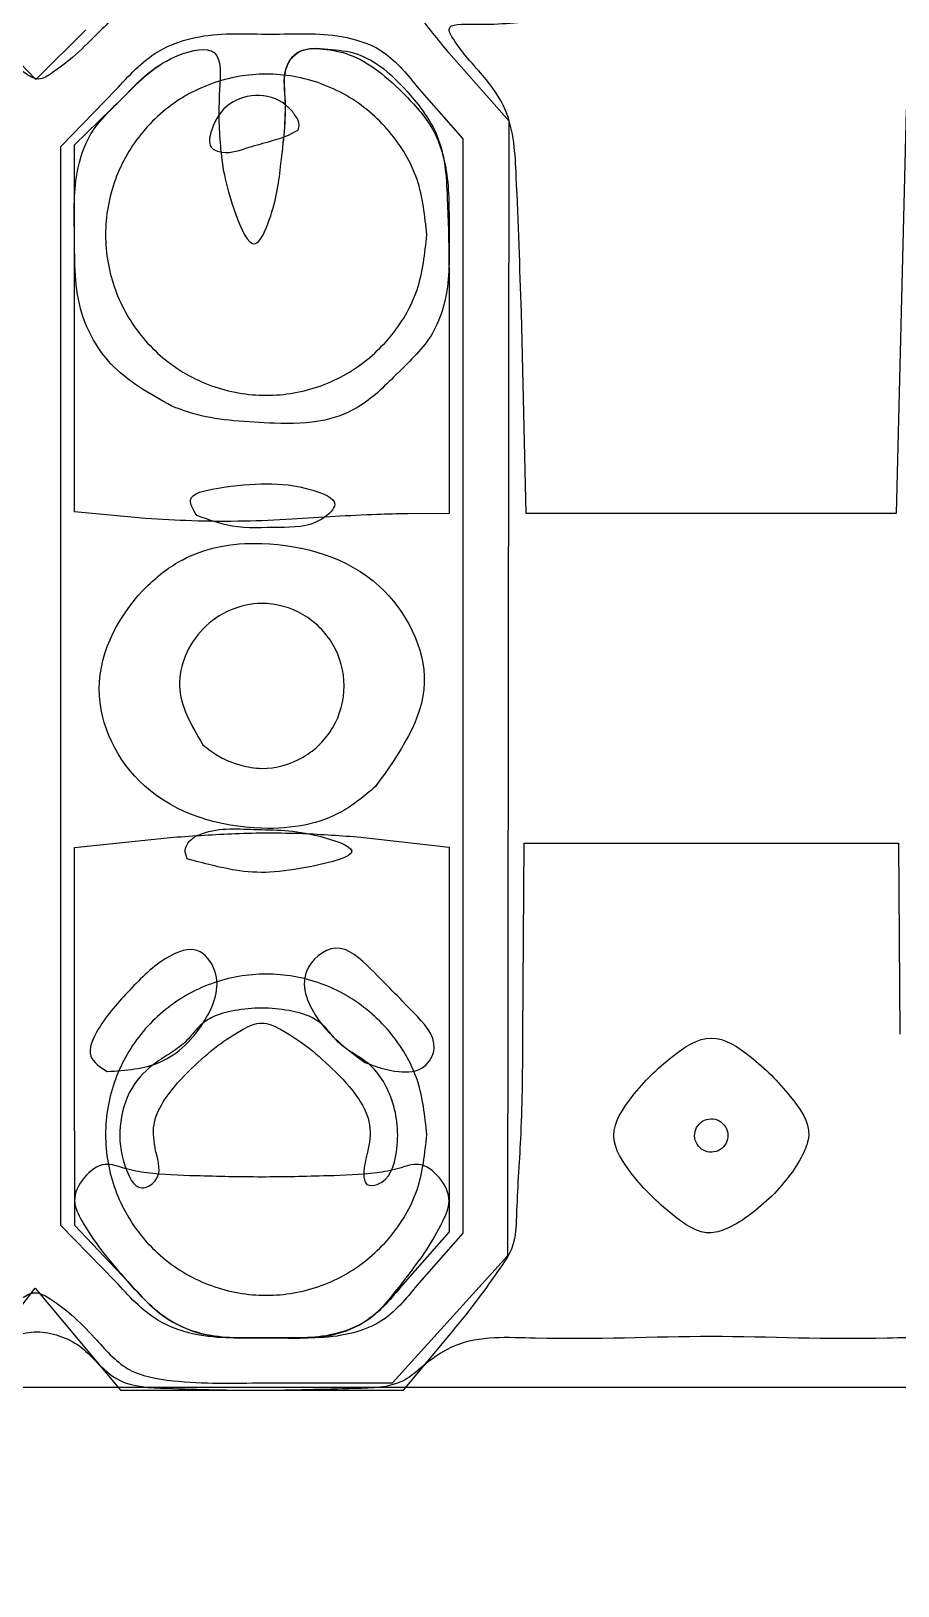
# Model space of a CAD drawing. Extents: x 15.9 to 97.5, y 243.5 to 291.3.
# Drawn here: x 66.49 to 71.39, y 252.88 to 261.66 of the extents above; entities that cross this region are included whole.
import ezdxf

# ---------------------------------------------------------------- set-up
doc = ezdxf.new("R2010")
doc.units = 0
for name, color, linetype in [('black', 7, 'CONTINUOUS'), ('blue', 7, 'CONTINUOUS'), ('drawing', 7, 'CONTINUOUS'), ('red', 7, 'CONTINUOUS')]:
    doc.layers.add(name, color=color, linetype=linetype)

msp = doc.modelspace()

# ---------------------------------------------------------------- linework, layer by layer
at = {"layer": 'black', "color": 7}
for points in [[(67.286809, 259.543313)], [(67.427876, 258.92601)], [(67.373679, 256.985583)], [(68.377016, 255.835941)], [(66.922202, 255.784251)], [(67.038875, 254.597329)]]:
    msp.add_lwpolyline(points, close=True, dxfattribs=at)
for points, knots in [([(67.286809, 259.543308), (67.162338, 259.612358), (66.940287, 259.735541), (66.734657, 260.095811), (66.739898, 260.477891), (66.728364, 260.820165), (66.818123, 261.107177), (67.050916, 261.316744), (67.229363, 261.518809), (67.577935, 261.592769), (67.54651, 261.265849), (67.557283, 260.976081), (67.601322, 260.726048), (67.748973, 260.378054), (67.87661, 260.67696), (67.902922, 260.918568), (67.940845, 261.220463), (67.911602, 261.442272), (68.002562, 261.569366), (68.147838, 261.564474), (68.302034, 261.535362), (68.4618, 261.438172), (68.620419, 261.290561), (68.778479, 261.111424), (68.857494, 260.836635), (68.849351, 260.52514), (68.861533, 260.211757), (68.765179, 259.924164), (68.56569, 259.73598), (68.380887, 259.544487), (68.131296, 259.443981), (67.884046, 259.444196), (67.643269, 259.457684), (67.446551, 259.484219), (67.333595, 259.526006), (67.286809, 259.543313)], [0, 0, 0, 0, 0.419964, 0.749201, 1.183314, 1.544712, 1.777287, 2.057359, 2.451323, 2.646793, 2.862263, 3.196064, 3.569085, 3.771983, 3.929952, 4.25568, 4.627429, 4.80628, 4.906376, 5.049862, 5.200841, 5.384347, 5.596233, 5.854354, 6.086785, 6.432852, 6.787255, 7.022565, 7.31441, 7.596657, 7.814657, 8.099, 8.329476, 8.540683, 8.690015, 8.690015, 8.690015, 8.690015]), ([(67.427876, 258.926015), (67.408189, 258.957731), (67.354684, 259.043928), (67.60698, 259.09523), (67.815646, 259.109905), (68.023991, 259.097), (68.256264, 259.006499), (68.088552, 258.854461), (67.888603, 258.863202), (67.642751, 258.846563), (67.493353, 258.901801), (67.427876, 258.92601)], [0, 0, 0, 0, 0.093812, 0.254958, 0.539959, 0.803195, 0.949663, 1.061078, 1.30657, 1.572741, 1.780412, 1.780412, 1.780412, 1.780412]), ([(67.373679, 256.985589), (67.367416, 257.002802), (67.354648, 257.037892), (67.385943, 257.093299), (67.512387, 257.165407), (67.787491, 257.145767), (68.023368, 257.153427), (68.413551, 257.021493), (67.954157, 256.908335), (67.704526, 256.897191), (67.466882, 256.960682), (67.373679, 256.985583)], [0, 0, 0, 0, 0.052666, 0.107359, 0.172424, 0.48287, 0.857044, 1.055305, 1.297425, 1.729902, 2.008963, 2.008963, 2.008963, 2.008963]), ([(66.922202, 255.784251), (66.881962, 255.809737), (66.79148, 255.867043), (66.890775, 256.076948), (67.048836, 256.24385), (67.215937, 256.420509), (67.436452, 256.505809), (67.581487, 256.31029), (67.480865, 256.039555), (67.248131, 255.80598), (67.025491, 255.791137), (66.922202, 255.784251)], [0, 0, 0, 0, 0.126605, 0.284679, 0.568214, 0.859695, 1.022338, 1.177177, 1.459468, 1.80783, 2.109307, 2.109307, 2.109307, 2.109307]), ([(68.377016, 255.835941), (68.284225, 255.90408), (68.116139, 256.027511), (67.977197, 256.333858), (68.223472, 256.544402), (68.452057, 256.324967), (68.613776, 256.156235), (68.808206, 255.957371), (68.716603, 255.785465), (68.546054, 255.77374), (68.438919, 255.813162), (68.377016, 255.835941)], [0, 0, 0, 0, 0.350964, 0.635756, 0.846655, 1.079271, 1.422358, 1.657013, 1.773226, 1.919, 2.118505, 2.118505, 2.118505, 2.118505]), ([(67.038875, 254.597329), (66.986524, 254.656077), (66.890302, 254.764055), (66.790331, 254.914202), (66.715612, 255.059788), (66.782208, 255.19001), (66.898954, 255.281318), (67.026161, 255.230315), (67.194414, 255.201838), (67.454921, 255.193244), (67.794808, 255.185109), (68.134698, 255.193234), (68.395199, 255.20186), (68.563528, 255.230293), (68.690923, 255.281563), (68.808352, 255.188903), (68.872957, 255.059268), (68.808496, 254.913695), (68.722437, 254.762584), (68.578135, 254.577144), (68.426199, 254.375951), (68.146343, 254.265987), (67.836343, 254.287563), (67.52177, 254.268137), (67.232605, 254.380055), (67.109309, 254.518336), (67.038875, 254.597329)], [0, 0, 0, 0, 0.234615, 0.431223, 0.552184, 0.692698, 0.832739, 0.947664, 1.073535, 1.351723, 1.72345, 2.095175, 2.373363, 2.499237, 2.614365, 2.754834, 2.896692, 3.016391, 3.205191, 3.42647, 3.720692, 3.942884, 4.293636, 4.644425, 4.879518, 5.192751, 5.192751, 5.192751, 5.192751]), ([(64.083596, 245.869596), (64.045801, 246.586712), (63.939344, 248.606617), (64.425115, 251.117943), (63.606723, 253.490444), (64.149653, 254.022633), (64.157951, 254.090714), (64.141771, 254.161544), (64.096653, 254.287536), (64.257854, 254.250597), (64.312438, 254.127145), (64.488554, 254.003275), (64.8165, 253.991013), (65.260866, 253.978486), (65.696847, 253.991149), (66.042329, 254.002252), (66.18381, 254.136784), (66.280992, 254.240229), (66.398038, 254.294615), (66.524819, 254.322908), (66.6516, 254.294615), (66.768648, 254.240229), (66.865825, 254.136786), (67.007332, 254.002234), (67.352568, 253.991287), (67.791724, 253.9774), (68.230435, 253.994089), (68.572385, 253.998352), (68.729085, 254.146506), (68.958569, 254.297345), (69.532154, 254.261811), (70.334819, 254.306424), (71.137483, 254.261811), (71.711069, 254.297343), (71.940552, 254.146506), (72.097259, 253.998351), (72.439159, 253.994116), (72.878252, 253.97719), (73.316072, 253.991909), (73.663805, 254.001303), (73.831695, 254.169536), (74.005789, 254.317164), (74.282252, 254.318519), (74.455088, 254.172441), (74.611937, 254.017114), (74.890658, 253.978875), (75.217327, 253.951569), (75.579444, 253.947299), (75.876166, 253.961017), (76.105379, 253.998842), (76.256235, 254.052138), (76.381664, 254.058703), (77.054369, 253.60473), (76.213036, 250.932535), (76.130449, 249.134866), (77.157614, 245.863407), (76.19938, 245.84284), (75.809275, 245.8667), (75.24468, 245.915827), (74.700601, 245.954143), (74.266624, 245.995606), (73.451526, 245.725843), (71.540413, 245.877839), (69.131697, 245.879217), (67.221863, 245.722868), (66.41488, 245.99165), (66.003934, 245.954449), (65.375554, 245.902061), (64.755143, 245.871788), (64.278613, 245.779046), (64.123665, 245.851017), (64.083594, 245.869629)], [0, 0, 0, 0, 2.131708, 6.004398, 8.113401, 8.167778, 8.23154, 8.302195, 8.412764, 8.488841, 8.662814, 8.821884, 9.099927, 9.622954, 10.160049, 10.434266, 10.60378, 10.726075, 10.859055, 10.983732, 11.10841, 11.241389, 11.363684, 11.533199, 11.807416, 12.344511, 12.871351, 13.148285, 13.3098, 13.501142, 13.957313, 14.950858, 15.944402, 16.400573, 16.591915, 16.753431, 17.030364, 17.557203, 18.094298, 18.368515, 18.53803, 18.787715, 19.037471, 19.286029, 19.448389, 19.687201, 20.09164, 20.448361, 20.767984, 20.983845, 21.140067, 21.250931, 21.341953, 23.492426, 27.369801, 29.488914, 29.682506, 30.111166, 30.68345, 31.36981, 31.763255, 31.964278, 33.923731, 37.362346, 39.32167, 39.517004, 39.892124, 40.535778, 41.413306, 41.788651, 41.919576, 41.919576, 41.919576, 41.919576])]:
    msp.add_open_spline(points, degree=3, knots=knots, dxfattribs=at)
at = {"layer": 'blue', "color": 7}
for points in [[(66.800525, 261.670372), (66.518791, 261.388638), (66.24456, 261.671572)], [(71.784803, 261.578968), (71.435476, 261.215777), (71.407746, 260.076135), (71.380016, 258.936493), (70.334809, 258.936493), (69.289595, 258.936493), (69.261869, 260.072936)], [(67.138642, 258.909554), (66.736475, 258.945774), (66.736475, 259.982859), (66.736475, 261.019945), (67.015673, 261.290553)], [(68.853142, 259.988337), (68.853142, 258.9365), (68.620309, 258.935738)], [(67.038875, 254.597334), (66.737944, 254.914834), (66.737182, 255.982643), (66.73642, 257.05045), (67.295318, 257.10771)], [(68.353651, 257.108472), (68.853087, 257.051962), (68.853087, 255.965178), (68.853087, 254.878393), (68.590317, 254.579114)], [(69.270544, 255.994318), (69.276544, 257.073818), (70.334877, 257.073818), (71.39321, 257.073818), (71.39921, 255.994318)], [(65.246442, 253.983485), (66.064068, 253.983485), (66.289489, 254.27152), (66.514911, 254.559555), (66.755373, 254.27152), (66.995835, 253.983485), (67.795952, 253.983485), (68.596069, 253.983485), (68.872783, 254.31598)]]:
    msp.add_lwpolyline(points, dxfattribs=at)
for points in [[(67.138642, 258.909558)], [(67.195111, 255.336033)], [(70.677333, 255.080301)], [(67.03882, 254.597334)]]:
    msp.add_lwpolyline(points, close=True, dxfattribs=at)
for points, knots in [([(69.261869, 260.072936), (69.253291, 260.326697), (69.240512, 260.704766), (69.216161, 261.180903), (69.066792, 261.391112), (68.950387, 261.514677), (68.89172, 261.594162), (68.82138, 261.708295), (69.121917, 261.692922), (69.383593, 261.735593), (69.694884, 261.732372), (69.87647, 261.730493)], [0, 0, 0, 0, 0.769364, 1.146245, 1.382446, 1.528389, 1.644348, 1.707031, 1.85028, 2.218511, 2.734026, 2.734026, 2.734026, 2.734026]), ([(67.015673, 261.290553), (67.101862, 261.381979), (67.230813, 261.518767), (67.577635, 261.592768), (67.546646, 261.265837), (67.557231, 260.976077), (67.601338, 260.726032), (67.748955, 260.378059), (67.876679, 260.676899), (67.90231, 260.919039), (67.943004, 261.220017), (67.908311, 261.447622), (68.01537, 261.574776), (68.171829, 261.561033), (68.337001, 261.545455), (68.499616, 261.446951), (68.650088, 261.289162), (68.8232, 261.058208), (68.85433, 260.590786), (68.85362, 260.23053), (68.853142, 259.988337)], [0, 0, 0, 0, 0.393965, 0.589435, 0.804904, 1.138705, 1.511726, 1.714625, 1.872593, 2.198322, 2.57007, 2.75223, 2.85496, 3.018275, 3.183519, 3.358021, 3.568986, 3.841324, 4.198575, 4.93143, 4.93143, 4.93143, 4.93143]), ([(68.620309, 258.935738), (68.561872, 258.934427), (68.424783, 258.931351), (68.206017, 258.920524), (67.956601, 258.902364), (67.686516, 258.891299), (67.410976, 258.892374), (67.22547, 258.904079), (67.138642, 258.909558)], [0, 0, 0, 0, 0.175352, 0.411358, 0.656998, 0.925552, 1.222127, 1.48309, 1.48309, 1.48309, 1.48309]), ([(67.295318, 257.10771), (67.411901, 257.116022), (67.654916, 257.133348), (68.0086, 257.134287), (68.244332, 257.116651), (68.353651, 257.108472)], [0, 0, 0, 0, 0.350595, 0.730811, 1.059615, 1.059615, 1.059615, 1.059615]), ([(67.195111, 255.336037), (67.186823, 255.38623), (67.169761, 255.48956), (67.256419, 255.65548), (67.388408, 255.796134), (67.537734, 255.929363), (67.668212, 256.015086), (67.794811, 256.07478), (67.92139, 256.015085), (68.051962, 255.92937), (68.201489, 255.795525), (68.335814, 255.654277), (68.420056, 255.486163), (68.397755, 255.333582), (68.365327, 255.233324), (68.377625, 255.133457), (68.514633, 255.149874), (68.576676, 255.36568), (68.555215, 255.612284), (68.434067, 255.819647), (68.291383, 255.895329), (68.20984, 255.961688), (68.153287, 256.040701), (68.067085, 256.102974), (67.94214, 256.132234), (67.79481, 256.14802), (67.647473, 256.132236), (67.522544, 256.10296), (67.436324, 256.040738), (67.379917, 255.961659), (67.297646, 255.89622), (67.173656, 255.825199), (67.039863, 255.69421), (66.980992, 255.467724), (67.000239, 255.284904), (67.086132, 255.093895), (67.238044, 255.179657), (67.21219, 255.273826), (67.195111, 255.336033)], [0, 0, 0, 0, 0.148915, 0.306562, 0.534907, 0.731398, 0.900876, 1.012186, 1.123494, 1.292973, 1.489465, 1.720393, 1.878274, 2.032993, 2.157693, 2.218442, 2.276679, 2.488053, 2.784245, 3.040937, 3.153908, 3.265268, 3.352811, 3.443657, 3.576956, 3.73194, 3.886924, 4.020224, 4.111068, 4.19855, 4.309774, 4.422587, 4.628231, 4.853535, 5.081207, 5.233087, 5.319928, 5.488949, 5.488949, 5.488949, 5.488949]), ([(68.872783, 254.31598), (68.922738, 254.377389), (69.016093, 254.49215), (69.125311, 254.647653), (69.233241, 254.802387), (69.236007, 255.073829), (69.267483, 255.472304), (69.269441, 255.806281), (69.270544, 255.994318)], [0, 0, 0, 0, 0.237029, 0.442963, 0.573978, 0.791042, 1.227303, 1.789407, 1.789407, 1.789407, 1.789407]), ([(70.677333, 255.080301), (70.713596, 255.120414), (70.782153, 255.196251), (70.853729, 255.310301), (70.912555, 255.470206), (70.762733, 255.676156), (70.589914, 255.853921), (70.334665, 256.024714), (70.080431, 255.85371), (69.903924, 255.677202), (69.73292, 255.422969), (69.903713, 255.167719), (70.081477, 254.9949), (70.287427, 254.845078), (70.447331, 254.903905), (70.561382, 254.975481), (70.637219, 255.044038), (70.677333, 255.080301)], [0, 0, 0, 0, 0.161618, 0.305548, 0.405995, 0.64945, 0.969402, 1.212856, 1.45631, 1.776262, 2.019717, 2.263171, 2.583123, 2.826577, 2.927023, 3.070955, 3.232573, 3.232573, 3.232573, 3.232573]), ([(68.590317, 254.579114), (68.528521, 254.504482), (68.418359, 254.371438), (68.140765, 254.268511), (67.833023, 254.286682), (67.520488, 254.268435), (67.232399, 254.380356), (67.109221, 254.518424), (67.03882, 254.597334)], [0, 0, 0, 0, 0.285688, 0.509287, 0.855673, 1.204531, 1.439183, 1.752185, 1.752185, 1.752185, 1.752185]), ([(74.374153, 254.273098), (74.432959, 254.199622), (74.545406, 254.059126), (74.867084, 253.963232), (75.214078, 253.955839), (75.584562, 253.946022), (75.878392, 253.961126), (76.105875, 253.998974), (76.256344, 254.052104), (76.381771, 254.058673), (77.05448, 253.604696), (76.213141, 250.932507), (76.130556, 249.134835), (77.157721, 245.863376), (76.199487, 245.842809), (75.809382, 245.866669), (75.244788, 245.915796), (74.700709, 245.954112), (74.266732, 245.995575), (73.451633, 245.725812), (71.54052, 245.877808), (69.131805, 245.879187), (67.221971, 245.722837), (66.414988, 245.991619), (66.004042, 245.954418), (65.375662, 245.90203), (64.755251, 245.871757), (64.278721, 245.779015), (64.123773, 245.850986), (64.083702, 245.869598)], [0, 0, 0, 0, 0.275613, 0.527015, 0.969209, 1.321047, 1.637207, 1.851772, 2.007994, 2.118859, 2.209881, 4.360354, 8.237729, 10.356841, 10.550433, 10.979093, 11.551377, 12.237737, 12.631182, 12.832206, 14.791658, 18.230273, 20.189597, 20.38493, 20.760051, 21.403705, 22.281233, 22.656577, 22.787503, 22.787503, 22.787503, 22.787503])]:
    msp.add_open_spline(points, degree=3, knots=knots, dxfattribs=at)
at = {"layer": 'drawing', "color": 1}
for points in [[(68.727281, 260.512062)], [(68.727281, 255.427269)]]:
    msp.add_lwpolyline(points, close=True, dxfattribs=at)
msp.add_lwpolyline([(28.64063, 254.000042), (84.088924, 254.000042)], dxfattribs=at)
for points in [[(68.727281, 260.512062), (68.71644, 260.405977), (68.694913, 260.195325), (68.527895, 259.916945), (68.283354, 259.709977), (67.980536, 259.600207), (67.659211, 259.600207), (67.356817, 259.709977), (67.110582, 259.916945), (66.949856, 260.195325), (66.893739, 260.512062), (66.949856, 260.8288), (67.110582, 261.10718), (67.356817, 261.314148), (67.659211, 261.423917), (67.980536, 261.423917), (68.283354, 261.314148), (68.527895, 261.10718), (68.694913, 260.8288), (68.71644, 260.618148), (68.727281, 260.512062)], [(68.727281, 255.427269), (68.71644, 255.321183), (68.694913, 255.110531), (68.527895, 254.832151), (68.283354, 254.625183), (67.980536, 254.515414), (67.659211, 254.515414), (67.356817, 254.625183), (67.110582, 254.832151), (66.949856, 255.110531), (66.893739, 255.427269), (66.949856, 255.744006), (67.110582, 256.022386), (67.356817, 256.229354), (67.659211, 256.339124), (67.980536, 256.339124), (68.283354, 256.229354), (68.527895, 256.022386), (68.694913, 255.744006), (68.71644, 255.533354), (68.727281, 255.427269)]]:
    msp.add_open_spline(points, degree=3, knots=[0, 0, 0, 0, 0.316641, 0.62875, 0.945391, 1.262031, 1.57414, 1.890781, 2.207422, 2.519531, 2.836172, 3.152812, 3.464921, 3.781562, 4.098203, 4.410312, 4.726953, 5.043593, 5.355703, 5.672343, 5.672343, 5.672343, 5.672343], dxfattribs=at)
at = {"layer": 'red', "color": 7}
for points in [[(67.805125, 254.025837), (68.533802, 254.025837), (68.859333, 254.385671), (69.184864, 254.745504), (69.188364, 257.949845), (69.191864, 261.154186), (68.851785, 261.540537)], [(68.671696, 261.350356), (68.931124, 261.054883), (68.931124, 257.962829), (68.931124, 254.870776), (68.671696, 254.575302)], [(66.968758, 254.597384), (66.658674, 254.914939), (66.658674, 257.962829), (66.658674, 261.01072), (66.968758, 261.328274)]]:
    msp.add_lwpolyline(points, dxfattribs=at)
for points in [[(68.00066, 261.103788)], [(67.46219, 257.63021)], [(68.436939, 257.394204)], [(70.415006, 255.472394)], [(67.195111, 255.336028)], [(66.968758, 254.597384)]]:
    msp.add_lwpolyline(points, close=True, dxfattribs=at)
for points, knots in [([(68.851785, 261.540537), (68.790994, 261.614353), (68.686619, 261.741089), (68.569895, 261.916774), (68.551018, 262.058647), (68.570804, 262.160423), (68.538293, 262.252003), (68.468376, 262.325012), (68.396612, 262.42134), (68.358832, 262.559508), (68.3342, 262.730501), (68.370172, 262.897995), (68.236147, 263.029141), (68.120697, 262.941323), (68.035357, 262.867004), (68.023701, 262.759214), (68.056189, 262.653774), (68.088141, 262.54323), (68.104093, 262.447057), (68.099356, 262.3657), (68.075949, 262.292157), (68.062347, 262.20642), (68.054398, 262.106299), (68.018501, 261.97539), (67.810171, 261.930248), (67.565746, 261.916922), (67.282286, 261.902177), (67.030041, 261.81258), (66.874596, 261.656499), (66.737418, 261.519992), (66.631934, 261.439627), (66.532939, 261.374094), (66.430763, 261.442845), (66.315995, 261.525223), (66.1595, 261.668831), (65.982896, 261.847325), (65.649488, 261.923367), (65.260541, 261.911897), (64.871749, 261.934412), (64.535703, 261.857861), (64.31761, 261.647859), (64.136491, 261.42409), (63.823386, 261.405819), (63.687722, 261.636136), (63.528148, 261.850304), (63.178343, 261.911236), (62.758614, 261.892898), (62.329096, 261.909363), (61.970429, 261.846829), (61.803432, 261.663272), (61.660189, 261.522781), (61.556102, 261.441137), (61.455451, 261.372025), (61.344269, 261.457306), (61.20691, 261.550662), (61.017422, 261.723436), (60.806809, 261.890399), (60.689741, 262.172942), (60.719642, 262.521121), (60.766345, 262.906064), (60.436682, 263.209806), (60.112152, 262.986452), (59.988912, 262.676728), (60.018913, 262.365651), (60.094145, 262.126195), (60.348204, 261.999236), (60.128833, 261.862514), (59.907874, 261.911463), (59.619106, 261.9014), (59.350728, 261.767767), (59.215209, 261.62324), (59.134156, 261.536799)], [0, 0, 0, 0, 0.288102, 0.494654, 0.61919, 0.706475, 0.801425, 0.895553, 1.009041, 1.157616, 1.3173, 1.531776, 1.628295, 1.79239, 1.877468, 1.968726, 2.092941, 2.209858, 2.313502, 2.383877, 2.451772, 2.544421, 2.642066, 2.759861, 2.912831, 3.212904, 3.527283, 3.752163, 3.996786, 4.179621, 4.327132, 4.410631, 4.498254, 4.656088, 4.852857, 5.130047, 5.392129, 5.844549, 6.301206, 6.560708, 6.845033, 7.194523, 7.384771, 7.676808, 7.915441, 8.167328, 8.681668, 9.1938, 9.463657, 9.729236, 9.914146, 10.06179, 10.143123, 10.240007, 10.428111, 10.668884, 10.998919, 11.222423, 11.549929, 12.045931, 12.303183, 12.6901, 12.964459, 13.303727, 13.5816, 13.759159, 13.864111, 14.174922, 14.464508, 14.701686, 15.054637, 15.054637, 15.054637, 15.054637]), ([(66.968758, 261.328274), (67.042319, 261.409388), (67.172883, 261.553359), (67.491908, 261.660641), (67.844893, 261.636805), (68.191307, 261.660003), (68.496792, 261.564178), (68.60973, 261.42611), (68.671696, 261.350356)], [0, 0, 0, 0, 0.323029, 0.573349, 0.976348, 1.376304, 1.6125, 1.899643, 1.899643, 1.899643, 1.899643]), ([(68.000657, 261.103789), (68.003861, 261.114227), (68.012123, 261.141146), (67.98451, 261.186625), (67.926827, 261.263512), (67.782337, 261.320291), (67.596789, 261.264537), (67.516024, 261.13985), (67.485751, 261.003598), (67.604257, 260.962199), (67.714665, 261.007657), (67.841181, 261.038339), (67.935708, 261.068011), (67.983651, 261.094419), (68.00066, 261.103788)], [0, 0, 0, 0, 0.031649, 0.081627, 0.146973, 0.324252, 0.502954, 0.677582, 0.774682, 0.842401, 0.996791, 1.12815, 1.23394, 1.29211, 1.29211, 1.29211, 1.29211]), ([(68.436939, 257.394204), (68.572176, 257.583366), (68.832882, 257.948025), (68.486965, 258.633508), (67.945002, 258.783733), (67.554928, 258.760866), (67.330685, 258.679274), (67.038428, 258.457026), (66.76647, 257.962488), (67.099462, 257.297117), (67.645236, 257.140961), (68.03428, 257.16543), (68.260183, 257.244439), (68.375609, 257.342239), (68.436939, 257.394204)], [0, 0, 0, 0, 0.648948, 1.251022, 1.956306, 2.208784, 2.419915, 2.659288, 3.308237, 3.91031, 4.615595, 4.868071, 5.079203, 5.318575, 5.318575, 5.318575, 5.318575]), ([(67.46219, 257.63021), (67.397984, 257.738982), (67.271847, 257.952673), (67.434011, 258.324727), (67.755192, 258.463094), (68.038203, 258.383664), (68.215866, 258.206296), (68.283086, 257.962865), (68.215769, 257.719222), (68.038583, 257.542477), (67.835072, 257.48386), (67.672369, 257.51236), (67.557076, 257.555685), (67.492681, 257.606262), (67.46219, 257.63021)], [0, 0, 0, 0, 0.359903, 0.70706, 1.067846, 1.310678, 1.547483, 1.790315, 2.033147, 2.269951, 2.512783, 2.632932, 2.761633, 2.877375, 2.877375, 2.877375, 2.877375]), ([(67.195111, 255.336032), (67.186823, 255.386225), (67.169761, 255.489555), (67.256419, 255.655475), (67.388408, 255.796129), (67.537734, 255.929358), (67.668212, 256.015081), (67.794811, 256.074775), (67.92139, 256.01508), (68.051962, 255.929365), (68.201489, 255.79552), (68.335814, 255.654272), (68.420056, 255.486158), (68.397755, 255.333577), (68.365327, 255.233319), (68.377625, 255.133452), (68.514633, 255.149869), (68.576676, 255.365675), (68.555215, 255.612279), (68.434067, 255.819642), (68.291383, 255.895324), (68.20984, 255.961683), (68.153287, 256.040696), (68.067085, 256.102969), (67.94214, 256.132229), (67.79481, 256.148015), (67.647473, 256.132231), (67.522544, 256.102955), (67.436324, 256.040733), (67.379917, 255.961654), (67.297646, 255.896215), (67.173656, 255.825194), (67.039863, 255.694205), (66.980992, 255.467719), (67.000239, 255.284899), (67.086132, 255.09389), (67.238044, 255.179652), (67.21219, 255.273821), (67.195111, 255.336028)], [0, 0, 0, 0, 0.148915, 0.306562, 0.534907, 0.731398, 0.900876, 1.012186, 1.123494, 1.292973, 1.489465, 1.720393, 1.878274, 2.032993, 2.157693, 2.218442, 2.276679, 2.488053, 2.784245, 3.040937, 3.153908, 3.265268, 3.352811, 3.443657, 3.576956, 3.73194, 3.886924, 4.020224, 4.111068, 4.19855, 4.309774, 4.422587, 4.628231, 4.853535, 5.081207, 5.233087, 5.319928, 5.488949, 5.488949, 5.488949, 5.488949]), ([(70.415006, 255.472394), (70.404059, 255.485126), (70.382459, 255.510251), (70.331633, 255.521155), (70.282931, 255.506935), (70.247988, 255.469461), (70.236319, 255.419929), (70.250746, 255.370873), (70.288171, 255.336029), (70.337693, 255.32432), (70.386838, 255.338813), (70.421339, 255.376014), (70.43431, 255.426351), (70.421499, 255.456908), (70.415006, 255.472394)], [0, 0, 0, 0, 0.049213, 0.097112, 0.146328, 0.195541, 0.243439, 0.292655, 0.341868, 0.389767, 0.438983, 0.488196, 0.536095, 0.58531, 0.58531, 0.58531, 0.58531]), ([(68.671696, 254.575302), (68.60973, 254.499548), (68.496791, 254.361481), (68.191307, 254.265655), (67.844893, 254.288852), (67.491908, 254.265017), (67.172884, 254.372302), (67.042319, 254.516271), (66.968758, 254.597384)], [0, 0, 0, 0, 0.287142, 0.523338, 0.923294, 1.326293, 1.576613, 1.899641, 1.899641, 1.899641, 1.899641]), ([(61.135088, 254.279837), (61.170643, 254.323943), (61.235886, 254.404878), (61.333077, 254.490019), (61.434799, 254.550976), (61.5406, 254.488418), (61.650353, 254.40477), (61.788939, 254.26377), (61.946666, 254.074309), (62.313496, 254.017355), (62.743501, 254.025456), (63.158014, 254.034037), (63.476778, 254.04227), (63.594, 254.176474), (63.672265, 254.283918), (63.783852, 254.355519), (63.91621, 254.409197), (64.063588, 254.433182), (64.221253, 254.370453), (64.347834, 254.233462), (64.514583, 254.066725), (64.860386, 254.021888), (65.29017, 254.03021), (65.711953, 254.016501), (66.068425, 254.071524), (66.198815, 254.26435), (66.316151, 254.404319), (66.413038, 254.4901), (66.514808, 254.550957), (66.620597, 254.488426), (66.730347, 254.404772), (66.868713, 254.264017), (67.024538, 254.076769), (67.380256, 254.017147), (67.636255, 254.022383), (67.805125, 254.025837)], [0, 0, 0, 0, 0.168551, 0.309294, 0.397803, 0.491191, 0.642737, 0.824519, 1.082628, 1.352969, 1.886635, 2.380767, 2.62909, 2.776556, 2.89188, 3.028778, 3.16508, 3.32182, 3.462048, 3.652561, 3.879783, 4.146629, 4.65584, 5.179429, 5.434004, 5.673039, 5.841589, 5.982332, 6.070842, 6.16423, 6.315776, 6.497557, 6.754535, 7.0185, 7.530106, 7.530106, 7.530106, 7.530106])]:
    msp.add_open_spline(points, degree=3, knots=knots, dxfattribs=at)

doc.saveas('drawing.dxf')
